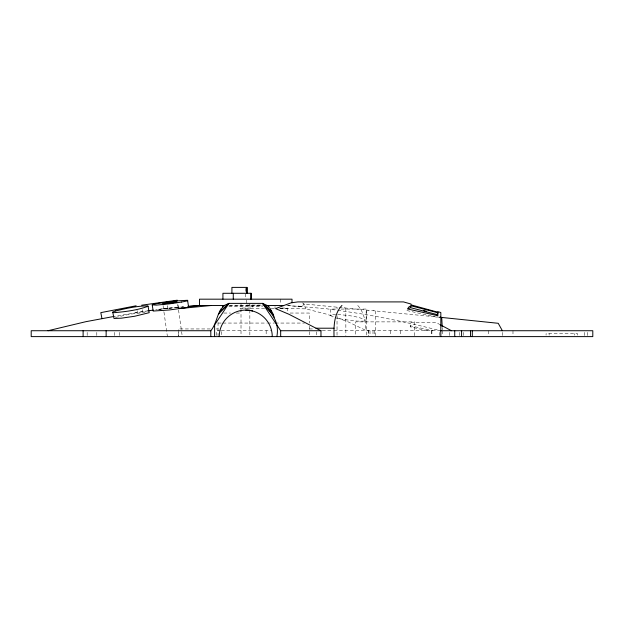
<?xml version="1.0" encoding="UTF-8"?>
<svg xmlns="http://www.w3.org/2000/svg" width="624" height="624" viewBox="0 0 624 624"><rect width="100%" height="100%" fill="white"/><g stroke="black" fill="none" stroke-linecap="round" stroke-linejoin="round"><path stroke-width="0.47" stroke-dasharray="3.12 2.34" d="M178.23 335.642L178.253 332.756M410.233 326.508L410.374 325.79L433.017 330.728M332.803 316.945L330.408 315.292L331.009 314.73L335.65 314.278M341.063 309.059L366.163 309.059L366.163 320.416L363.761 321.149L357.224 321.11L343.652 319.535L336.57 318.068M115.471 317.46L129.145 314.317L145.033 312.398M147.755 310.853L115.097 316.251M157.669 309.683L163.472 308.638L176.881 307.562M159.245 309.387L167.029 308.357M135.018 312.702L146.039 311.048M162.334 308.81L155.743 309.777M183.417 306.852L164.354 308.568M177.661 307.328L178.261 307.258L177.887 304.606M176.576 307.421L183.323 306.86M172.31 307.921L165.251 308.498L167.926 308.272L167.583 305.588M166.015 308.428L167.622 308.295L164.97 308.521L167.926 308.272L167.552 305.347M181.038 307.281L184.493 307.102M229 306.142L262.486 306.142M280.145 308.529L305.854 308.849L327.124 314.317L333.785 316.641M246.698 305.066L262.213 305.066M229.632 305.487L261.862 305.487M288.015 305.487L325.58 308.638L336.898 310.276M228.868 305.924L262.626 305.924M281.611 308.038L287.251 308.038L287.251 312.156M264.631 308.623L240.123 308.623L240.123 308.038L252.346 308.038L252.346 305.066M271.253 308.623L275.028 308.623M279.56 308.623L287.251 308.623M335.65 309.059L330.408 309.059L330.408 315.292M223.798 313.045L230.521 313.045M236.285 313.045L240.123 313.045L240.123 310.393M290.137 313.045L309.34 313.045L309.34 323.06M218.033 323.06L221.918 323.06M222.893 323.06L266.604 323.06M267.571 323.06L274.373 323.06M275.348 323.06L304.489 323.06M210.272 328.949L178.269 328.949L178.269 336.609M216.091 328.949L218.033 328.949M309.34 328.949L313.942 328.949M220.358 330.712L216.466 330.712L216.466 335.767M221.27 330.712L270.972 330.712M322.304 330.728L332.959 330.728M333.934 330.728L439.499 330.728M337.678 314.363C347.162 315.549 357.677 315.83 366.163 320.416M286.744 305.565L302.476 306.844L303.56 303.904L439.795 317.249M337.03 307.18L337.03 309.075M345.813 308.038L345.868 335.657M366.483 310.066L366.483 336.609M375.266 310.924L375.32 335.657M344.042 307.866L344.573 307.921M367.778 310.19L368.308 310.245M373.503 310.752L374.026 310.807M298.327 306.423L302.484 306.813L298.327 306.01M337.849 310.417C371.849 314.824 405.452 321.867 438.672 330.275M337.319 317.912L347.763 321.68L365.633 330.283L368.581 330.728L368.581 335.767M406.895 310.541L437.284 317.327M427.362 330.728L410.163 326.859L411.068 322.312L435.677 322.312L439 324.082M302.554 302.804L305.159 305.432L305.854 308.849M357.739 305.432C363.956 312.055 365.734 321.469 365.633 330.283M137.03 310.424L137.389 312.273M142.272 309.699L142.529 311.501M177.785 304.574L182.153 335.665M163.043 305.503L163.839 311.165M163.972 312.094L167.411 336.609M442.26 327.881L442.354 329.776M587.543 332.405L587.543 335.767M584.392 332.405L584.392 335.767M577.574 335.135L577.574 333.661L546.078 333.661L546.078 335.135M574.525 333.661L574.525 335.135M549.128 333.661L549.128 335.135M512.983 330.728L512.983 335.767M502.367 332.405L502.367 335.767M488.576 330.728L488.576 335.767M463.343 332.405L463.343 335.767M459.607 332.405L459.607 335.767M449.561 332.405L449.561 335.767M442.408 330.728L442.408 335.767M439.319 332.405L439.319 335.767M431.894 330.728L431.894 335.767M431.363 330.728L431.363 335.767M414.554 335.689L414.554 321.883L355.649 321.883L355.649 335.689M400.265 330.712L400.265 335.767M390.64 330.712L390.64 335.767M374.634 330.728L374.634 335.767M373.004 330.712L373.004 335.767M369.993 330.728L369.993 335.767M368.199 330.712L368.199 335.767M337.03 315.721L337.03 335.657M316.703 331.82L316.703 335.65M309.34 326.235L309.34 335.665M280.745 299.177L280.745 304.223M275.028 306.548L275.028 308.038M266.167 330.712L266.167 335.767M249.842 303.381L249.842 309.075M249.842 310.027L249.842 335.657M246.698 300.019L246.698 303.381M245.544 288.304L245.544 298.272M241.012 303.381L241.012 336.609M221.27 331.555L221.27 335.767M218.033 322.468L218.033 335.665M119.239 332.397L119.239 335.767M114.434 332.397L114.434 335.767M96.798 332.397L96.798 335.767M87.173 332.397L87.173 335.767"/><path stroke-width="0.94" d="M334.035 336.609C333.715 325.853 334.082 313.716 341.944 305.432M437.284 314.246L437.861 311.672L440.825 312.515L440.825 336.609M408.642 308.599L410.514 307.655L411.076 305.799L437.861 312.757L437.861 315.728L407.472 308.935L409.079 306.813L411.076 305.799M437.284 315.658L437.861 312.757M221.582 308.139C216.793 315.104 216.294 324.168 210.811 330.728L210.811 336.609M223.244 305.924L222.409 307.234L223.244 305.924L228.922 303.381L262.571 303.381L268.25 305.924L269.077 307.234L268.25 305.924L266.37 305.924M219.757 311.477L228.922 303.381L214.617 324.909L214.617 336.609M218.353 314.317L228.922 303.381M115.807 310.931C126.274 308.373 137.007 305.916 147.826 305.893L148.06 306.244C137.374 310.245 125.736 311.672 114.387 312.64A17.995 1.451 -9.9 0 1 115.768 310.939M148.06 306.244L149.191 312.686L134.683 316.259L121.391 318.178L114.013 318.474L112.733 312.179M158.465 303.35L176.03 300.932L187.559 300.284L188.643 307.281L169.268 309.98L153.184 311.048L152.209 304.863A17.948 1.069 -7.2 0 1 158.527 303.342M48.025 330.728L85.894 321.68L114.239 316.399M136.126 305.783L100.807 312.64L101.962 318.56M141.632 305.206L177.271 300.191M173.449 302.648L172.396 302.812A7.363 0.437 -7.3 0 1 169.01 303.264L167.957 303.373M153.161 310.136L147.755 310.853M173.339 301.876L172.279 301.985A7.363 0.437 -7.3 0 0 167.825 302.562L162.778 303.615L164.206 303.685A7.363 0.437 -7.3 0 0 167.848 303.397M178.885 308.638L211.357 305.487M187.902 306.454L199.727 305.487L188.214 306.446M175.952 301.681L177.083 301.915A7.363 0.437 -7.3 0 1 173.511 302.648M224.328 305.487L199.469 305.487L199.469 299.177L292.009 299.177L292.009 302.78M267.158 305.487L283.179 305.487M437.861 312.226L411.076 304.886L411.076 304.067L403.502 301.907L297.929 301.907L291.19 302.804L275.566 308.599L289.052 314.317L315.986 328.208L334.035 328.208M210.811 330.728L31.2 330.728L31.2 336.609L592.8 336.609L592.8 330.728L439.889 330.728M271.736 311.477L262.571 303.381L280.675 330.728L320.97 330.728L320.97 336.609M439.873 317.257L498.225 323.294L502.367 330.728M439.787 317.249L441.722 317.437L442.213 326.929M410.514 307.655L437.284 314.636M423.439 310.44L426.208 311.204M315.986 328.208L320.97 330.728M439.826 324.527L451.456 330.728M274.232 317.249L273.125 314.317L262.571 303.381C272.314 313.295 279.521 322.148 276.877 336.609M269.911 308.139L273.125 314.317M152.209 304.863L156.367 305.113L168.503 303.95A18.057 1.069 -7.3 0 0 181.373 302.055M472.298 330.728L472.298 336.609M470.48 330.728L470.48 336.609M461.588 330.728L461.588 336.609M454.74 330.728L454.74 336.609M280.675 330.728L280.675 336.609M251.129 299.177L251.129 293.288L222.924 293.288L222.924 299.177M250.965 293.288L250.965 299.177M247.018 293.288L247.018 287.391L231.917 287.391L231.917 293.288M246.925 287.391L246.925 293.288M233.267 293.288L233.267 299.177M106.135 330.728L106.135 336.609M83.109 330.728L83.109 336.609M245.747 310.097A26.528 26.528 0 0 1 272.259 336.609M219.235 336.609A26.372 26.372 0 0 1 227.003 317.873A26.473 26.473 0 0 1 252.603 311.002M173.456 301.876A7.363 0.437 -7.3 0 1 176.069 301.681M187.769 300.534A18.018 1.076 -7.2 0 1 181.459 302.055"/></g></svg>
